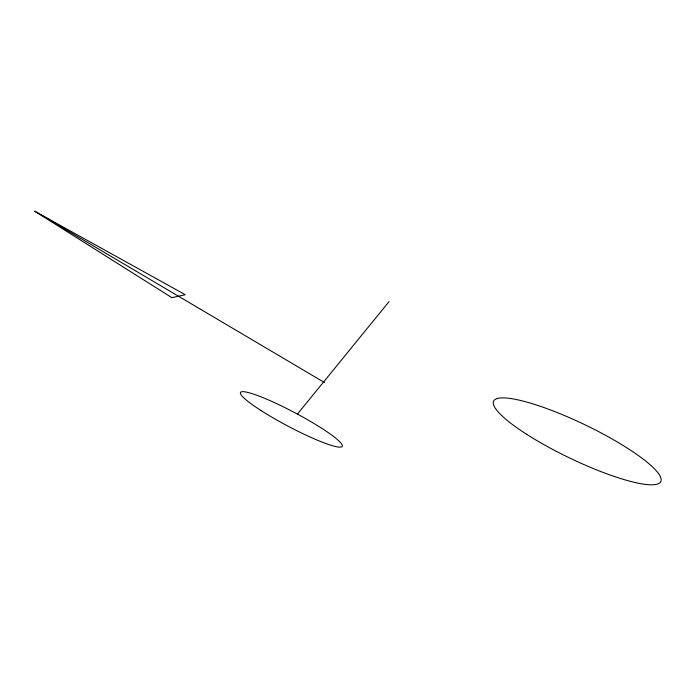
<?xml version="1.0" encoding="UTF-8"?>
<svg xmlns="http://www.w3.org/2000/svg" width="696" height="696" viewBox="0 0 696 696"><rect width="100%" height="100%" fill="white"/><g stroke="black" fill="none" stroke-linecap="round" stroke-linejoin="round"><path stroke-width="1.04" d="M297.61 413.885L389.108 301.533M34.8 211.279L185.284 294.712L171.903 297.679L34.8 211.279L324.553 382.582M526.715 434.33A92.742 18.279 25.7 0 0 660.6 481.91A92.742 18.279 25.7 0 0 544.437 407.725A92.742 18.279 25.7 0 0 526.715 434.33M261.026 410.527A57.542 7.534 27.9 0 0 342.067 446.562A57.542 7.534 27.9 0 0 271.144 401.122A57.542 7.534 27.9 0 0 261.026 410.527"/></g></svg>
